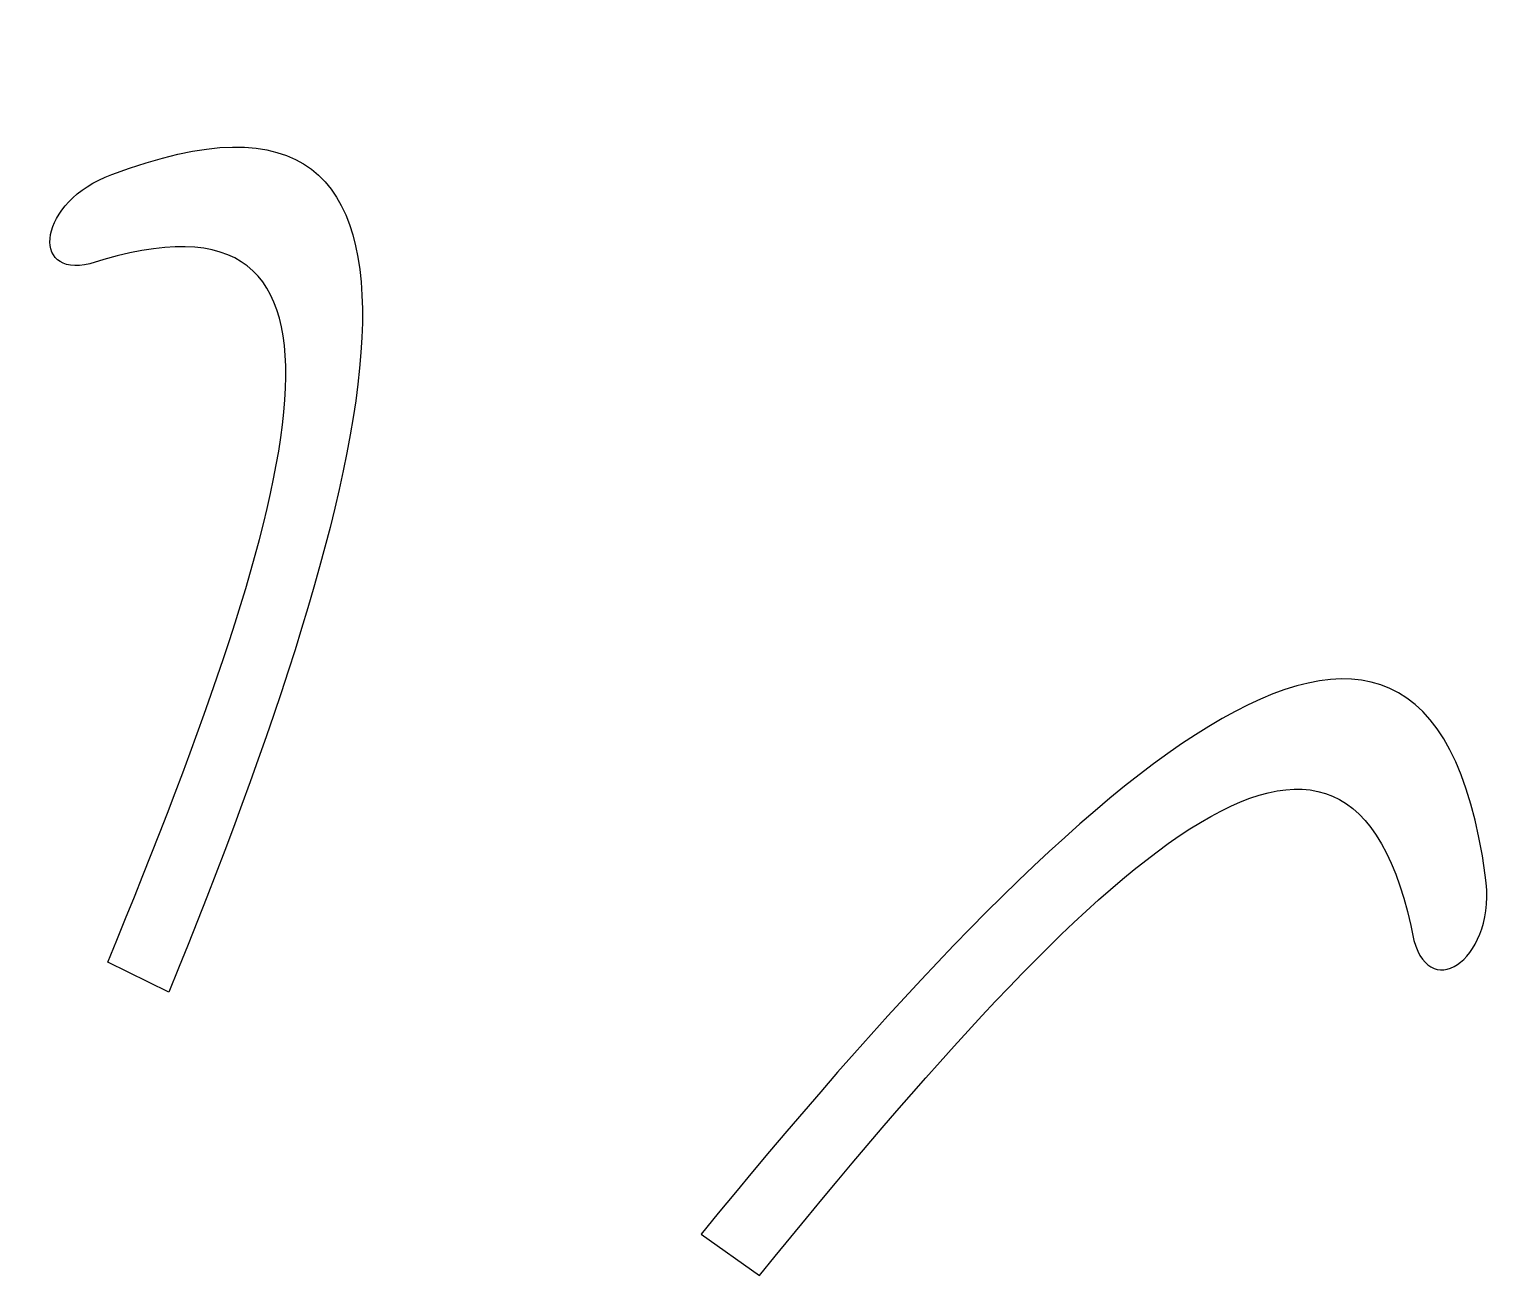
# Model space of a CAD drawing. Header units: centimetres. Extents: x -3.65 to 3.6, y -2.79 to 3.37.
import ezdxf

# ---------------------------------------------------------------- set-up
doc = ezdxf.new("R2010")
doc.units = ezdxf.units.CM
doc.header["$MEASUREMENT"] = 0
doc.layers.add('Camada 1', color=7, linetype='Continuous')

msp = doc.modelspace()

# ---------------------------------------------------------------- linework, layer by layer
at = {"layer": 'Camada 1'}
for points in [[(-2.96114, -1.38684), (-1.93172, 1.13443), (-1.35475, 3.3696), (-3.24252, 2.65224), (-3.24252, 2.65224), (-3.60661, 2.51963), (-3.65014, 2.13979), (-3.35095, 2.21184), (-3.35095, 2.21184), (-1.86137, 2.68589), (-2.30201, 1.09329), (-3.26311, -1.23978), (-3.26311, -1.23978), (-3.26311, -1.23978), (-2.96114, -1.38684), (-2.96114, -1.38684)], [(-0.33266, -2.58355), (1.47931, -0.36285), (3.25374, 1.29596), (3.54124, -0.80992), (3.54124, -0.80992), (3.60215, -1.21309), (3.2729, -1.44468), (3.18895, -1.13189), (3.18895, -1.13189), (2.87648, 0.48323), (1.62751, -0.72594), (-0.04434, -2.78818), (-0.04434, -2.78818), (-0.04434, -2.78818), (-0.33266, -2.58355), (-0.33266, -2.58355)]]:
    msp.add_open_spline(points, degree=3, knots=[0, 0, 0, 0, 0.2, 0.2, 0.2, 0.2, 0.4, 0.4, 0.4, 0.4, 0.6, 0.6, 0.6, 0.6, 1, 1, 1, 1], dxfattribs=at)

doc.saveas('drawing.dxf')
